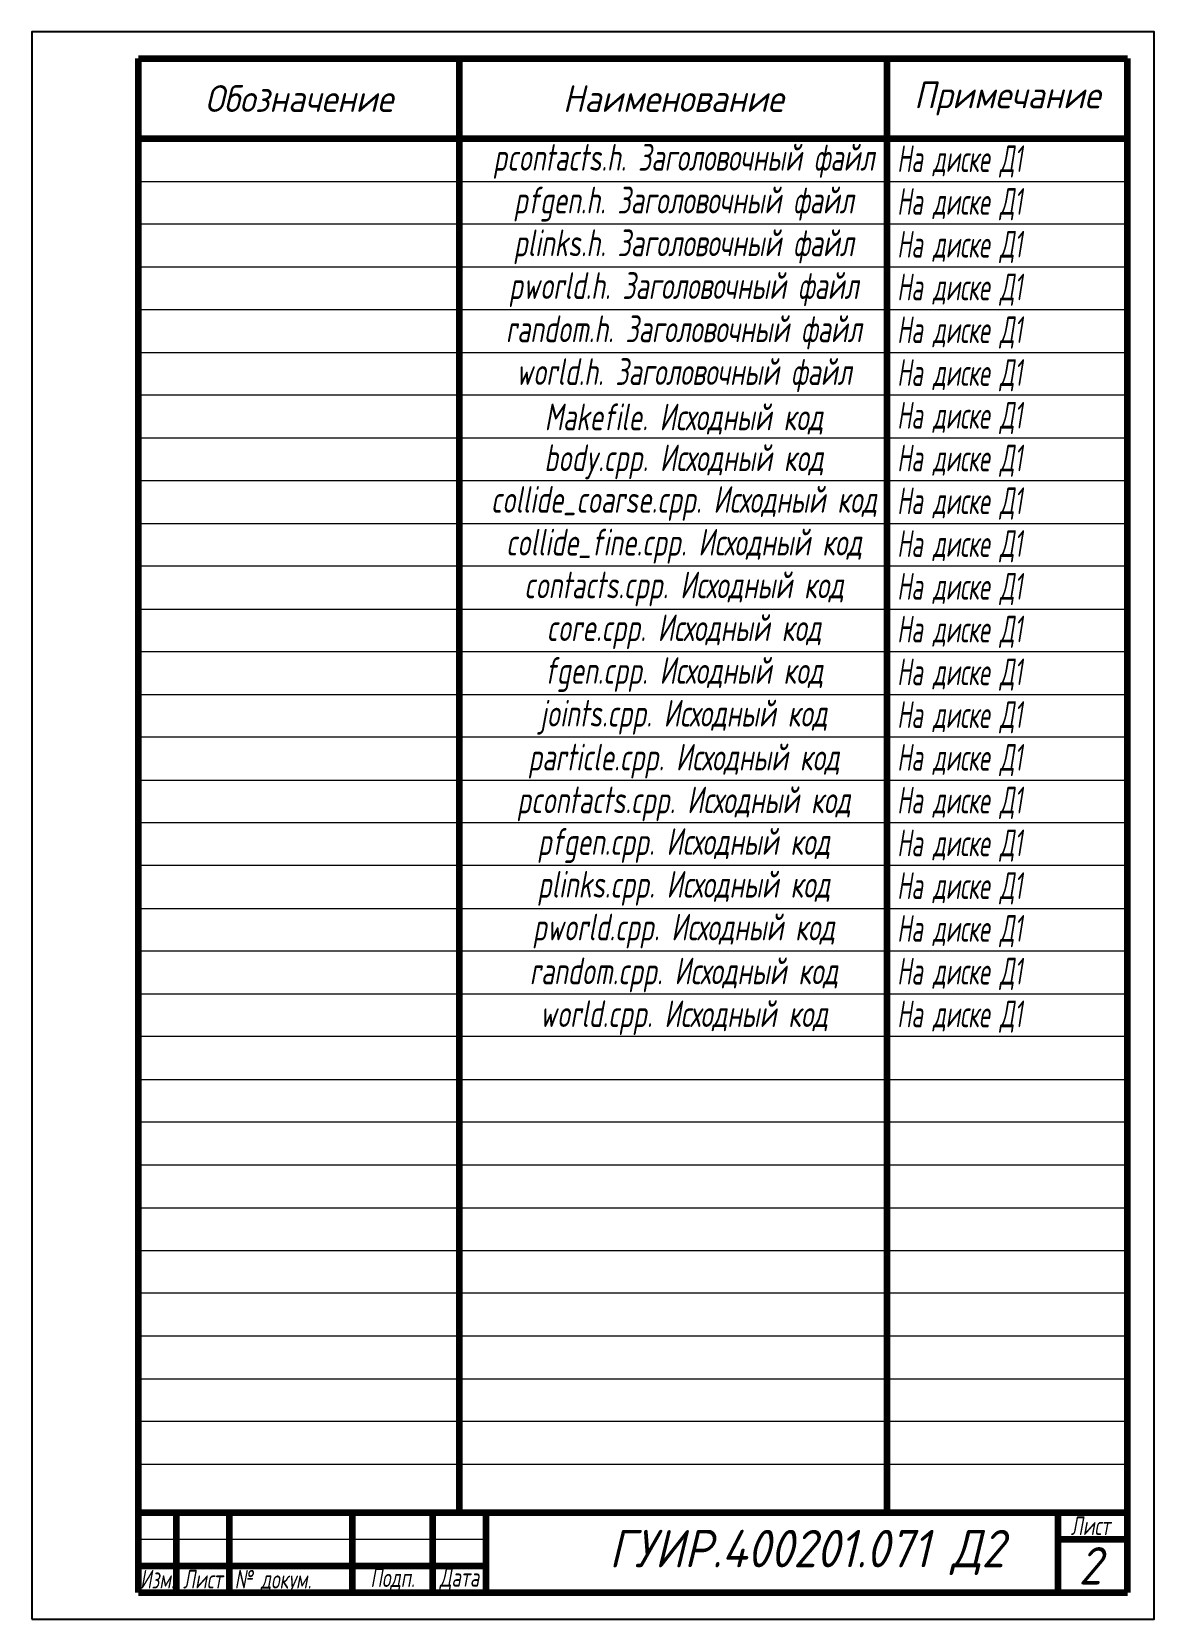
# Model space of a CAD drawing. Header units: millimetres. Extents: x 0 to 210, y 0 to 297.
import ezdxf

# ---------------------------------------------------------------- set-up
doc = ezdxf.new("R2010")
doc.units = ezdxf.units.MM
doc.header["$LTSCALE"] = 0.5
doc.layers.get('Defpoints').update_dxf_attribs({"color": 5})
doc.styles.get("Standard").update_dxf_attribs({"font": 'ISOCPEUI.TTF', "width": 0.9})

msp = doc.modelspace()

# ---------------------------------------------------------------- linework, layer by layer
at = {"color": 7, "linetype": 'Continuous', "lineweight": 100}
msp.add_line((20, 5), (20, 292), dxfattribs=at)
at = {"lineweight": 100}
for p, q in [((20, 292), (205, 292)), ((80, 20), (80, 292)), ((160, 292), (160, 20)), ((205, 5), (205, 292)), ((20, 277), (205, 277)), ((20, 20), (205, 20)), ((27, 20), (27, 5)), ((37, 5), (37, 20)), ((60, 5), (60, 20)), ((75, 20), (75, 5)), ((85, 5.48), (85, 20)), ((192, 5.48), (192, 20)), ((192, 15), (205, 15)), ((20, 10), (85, 10)), ((20, 5), (205, 5))]:
    msp.add_line(p, q, dxfattribs=at)
at = {"lineweight": 20}
for p, q in [((20, 269), (205, 269)), ((205, 261), (20, 261)), ((20, 253), (205, 253)), ((205, 245), (20, 245)), ((20, 237), (205, 237)), ((205, 229), (20, 229)), ((20, 221), (205, 221)), ((205, 213), (20, 213)), ((20, 205), (205, 205)), ((205, 197), (20, 197)), ((20, 189), (205, 189)), ((205, 181), (20, 181)), ((20, 173), (205, 173)), ((205, 165), (20, 165)), ((20, 157), (205, 157)), ((205, 149), (20, 149)), ((205, 141), (20, 141)), ((20, 133), (205, 133)), ((205, 125), (20, 125)), ((20, 117), (205, 117)), ((205, 109), (20, 109)), ((20, 101), (205, 101)), ((205, 93), (20, 93)), ((20, 85), (205, 85)), ((20, 77), (205, 77)), ((20, 69), (205, 69)), ((205, 61), (20, 61)), ((20, 53), (205, 53)), ((20, 45), (205, 45)), ((205, 37), (20, 37)), ((20, 29), (205, 29)), ((20, 15), (85, 15))]:
    msp.add_line(p, q, dxfattribs=at)
at = {"layer": 'Defpoints'}
msp.add_lwpolyline([(0, 0), (210, 0), (210, 297), (0, 297)], close=True, dxfattribs=at)

# ---------------------------------------------------------------- texts
at = {"lineweight": 20, "width": 0.7}
msp.add_text('№ докум.', height=3.5, dxfattribs=at).set_placement((37.95, 5.74))
at = {"lineweight": 20}
for s, width, insert, char_height, attachment_point in [('{\\fISOCPEUR|b0|i1|c204|p34;Обозначение}', 60, (50, 284.5), 5, 5), ('{\\fISOCPEUR|b0|i1|c204|p34;Наименование}', 80, (120, 284.5), 5, 5), ('{\\fISOCPEUR|b0|i1|c204|p34;Примечание}', 45, (182.5, 284.5), 5, 5), ('{\\W0.7;pcontacts.h\\fISOCPEUR|b0|i1|c204|p34;.\\fISOCPEUR|b0|i1|c0|p34; \\fISOCPEUR|b0|i1|c204|p34;Заголовочный файл}', 80, (122, 272.75), 5, 5), ('{\\W0.6; \\fISOCPEUR|b0|i1|c204|p34;На\\fISOCPEUR|b0|i1|c0|p34; \\fISOCPEUR|b0|i1|c204|p34;диске\\fISOCPEUR|b0|i1|c0|p34; \\fISOCPEUR|b0|i1|c204|p34;Д\\fISOCPEUR|b0|i1|c0|p34;1}', 45, (160, 275.75), 5, 1), ('{\\W0.7;pfgen.h\\fISOCPEUR|b0|i1|c204|p34;.\\fISOCPEUR|b0|i1|c0|p34; \\fISOCPEUR|b0|i1|c204|p34;Заголовочный файл}', 80, (122, 264.75), 5, 5), ('{\\W0.6; \\fISOCPEUR|b0|i1|c204|p34;На\\fISOCPEUR|b0|i1|c0|p34; \\fISOCPEUR|b0|i1|c204|p34;диске\\fISOCPEUR|b0|i1|c0|p34; \\fISOCPEUR|b0|i1|c204|p34;Д\\fISOCPEUR|b0|i1|c0|p34;1}', 45, (160, 267.75), 5, 1), ('{\\W0.7;plinks.h\\fISOCPEUR|b0|i1|c204|p34;.\\fISOCPEUR|b0|i1|c0|p34; \\fISOCPEUR|b0|i1|c204|p34;Заголовочный файл}', 80, (122, 256.75), 5, 5), ('{\\W0.6; \\fISOCPEUR|b0|i1|c204|p34;На\\fISOCPEUR|b0|i1|c0|p34; \\fISOCPEUR|b0|i1|c204|p34;диске\\fISOCPEUR|b0|i1|c0|p34; \\fISOCPEUR|b0|i1|c204|p34;Д\\fISOCPEUR|b0|i1|c0|p34;1}', 45, (160, 259.75), 5, 1), ('{\\W0.7;pworld.h\\fISOCPEUR|b0|i1|c204|p34;.\\fISOCPEUR|b0|i1|c0|p34; \\fISOCPEUR|b0|i1|c204|p34;Заголовочный файл}', 80, (122, 248.75), 5, 5), ('{\\W0.6; \\fISOCPEUR|b0|i1|c204|p34;На\\fISOCPEUR|b0|i1|c0|p34; \\fISOCPEUR|b0|i1|c204|p34;диске\\fISOCPEUR|b0|i1|c0|p34; \\fISOCPEUR|b0|i1|c204|p34;Д\\fISOCPEUR|b0|i1|c0|p34;1}', 45, (160, 251.75), 5, 1), ('{\\W0.7;random.h\\fISOCPEUR|b0|i1|c204|p34;.\\fISOCPEUR|b0|i1|c0|p34; \\fISOCPEUR|b0|i1|c204|p34;Заголовочный файл}', 80, (122, 240.75), 5, 5), ('{\\W0.6; \\fISOCPEUR|b0|i1|c204|p34;На\\fISOCPEUR|b0|i1|c0|p34; \\fISOCPEUR|b0|i1|c204|p34;диске\\fISOCPEUR|b0|i1|c0|p34; \\fISOCPEUR|b0|i1|c204|p34;Д\\fISOCPEUR|b0|i1|c0|p34;1}', 45, (160, 243.75), 5, 1), ('{\\W0.7;world.h\\fISOCPEUR|b0|i1|c204|p34;.\\fISOCPEUR|b0|i1|c0|p34; \\fISOCPEUR|b0|i1|c204|p34;Заголовочный файл}', 80, (122, 232.75), 5, 5), ('{\\W0.6; \\fISOCPEUR|b0|i1|c204|p34;На\\fISOCPEUR|b0|i1|c0|p34; \\fISOCPEUR|b0|i1|c204|p34;диске\\fISOCPEUR|b0|i1|c0|p34; \\fISOCPEUR|b0|i1|c204|p34;Д\\fISOCPEUR|b0|i1|c0|p34;1}', 45, (160, 235.75), 5, 1), ('{\\W0.7;Makefile\\fISOCPEUR|b0|i1|c204|p34;.\\fISOCPEUR|b0|i1|c0|p34; \\fISOCPEUR|b0|i1|c204|p34;Исходный\\fISOCPEUR|b0|i1|c0|p34; \\fISOCPEUR|b0|i1|c204|p34;код}', 80, (122, 224.54), 5, 5), ('{\\W0.6; \\fISOCPEUR|b0|i1|c204|p34;На\\fISOCPEUR|b0|i1|c0|p34; \\fISOCPEUR|b0|i1|c204|p34;диске\\fISOCPEUR|b0|i1|c0|p34; \\fISOCPEUR|b0|i1|c204|p34;Д\\fISOCPEUR|b0|i1|c0|p34;1}', 45, (160, 227.75), 5, 1), ('{\\W0.7;body.cpp\\fISOCPEUR|b0|i1|c204|p34;.\\fISOCPEUR|b0|i1|c0|p34; \\fISOCPEUR|b0|i1|c204|p34;Исходный\\fISOCPEUR|b0|i1|c0|p34; \\fISOCPEUR|b0|i1|c204|p34;код}', 80, (122, 216.54), 5, 5), ('{\\W0.6; \\fISOCPEUR|b0|i1|c204|p34;На\\fISOCPEUR|b0|i1|c0|p34; \\fISOCPEUR|b0|i1|c204|p34;диске\\fISOCPEUR|b0|i1|c0|p34; \\fISOCPEUR|b0|i1|c204|p34;Д\\fISOCPEUR|b0|i1|c0|p34;1}', 45, (160, 219.75), 5, 1), ('{\\W0.7;collide_coarse.cpp\\fISOCPEUR|b0|i1|c204|p34;.\\fISOCPEUR|b0|i1|c0|p34; \\fISOCPEUR|b0|i1|c204|p34;Исходный\\fISOCPEUR|b0|i1|c0|p34; \\fISOCPEUR|b0|i1|c204|p34;код}', 80, (122, 208.75), 5, 5), ('{\\W0.6; \\fISOCPEUR|b0|i1|c204|p34;На\\fISOCPEUR|b0|i1|c0|p34; \\fISOCPEUR|b0|i1|c204|p34;диске\\fISOCPEUR|b0|i1|c0|p34; \\fISOCPEUR|b0|i1|c204|p34;Д\\fISOCPEUR|b0|i1|c0|p34;1}', 45, (160, 211.75), 5, 1), ('{\\W0.6; \\fISOCPEUR|b0|i1|c204|p34;На\\fISOCPEUR|b0|i1|c0|p34; \\fISOCPEUR|b0|i1|c204|p34;диске\\fISOCPEUR|b0|i1|c0|p34; \\fISOCPEUR|b0|i1|c204|p34;Д\\fISOCPEUR|b0|i1|c0|p34;1}', 45, (160, 211.75), 5, 1), ('{\\W0.7;collide_fine.cpp\\fISOCPEUR|b0|i1|c204|p34;.\\fISOCPEUR|b0|i1|c0|p34; \\fISOCPEUR|b0|i1|c204|p34;Исходный\\fISOCPEUR|b0|i1|c0|p34; \\fISOCPEUR|b0|i1|c204|p34;код}', 80, (122, 200.75), 5, 5), ('{\\W0.6; \\fISOCPEUR|b0|i1|c204|p34;На\\fISOCPEUR|b0|i1|c0|p34; \\fISOCPEUR|b0|i1|c204|p34;диске\\fISOCPEUR|b0|i1|c0|p34; \\fISOCPEUR|b0|i1|c204|p34;Д\\fISOCPEUR|b0|i1|c0|p34;1}', 45, (160, 203.75), 5, 1), ('{\\W0.7;contacts.cpp\\fISOCPEUR|b0|i1|c204|p34;.\\fISOCPEUR|b0|i1|c0|p34; \\fISOCPEUR|b0|i1|c204|p34;Исходный\\fISOCPEUR|b0|i1|c0|p34; \\fISOCPEUR|b0|i1|c204|p34;код}', 80, (122, 192.75), 5, 5), ('{\\W0.6; \\fISOCPEUR|b0|i1|c204|p34;На\\fISOCPEUR|b0|i1|c0|p34; \\fISOCPEUR|b0|i1|c204|p34;диске\\fISOCPEUR|b0|i1|c0|p34; \\fISOCPEUR|b0|i1|c204|p34;Д\\fISOCPEUR|b0|i1|c0|p34;1}', 45, (160, 195.75), 5, 1), ('{\\W0.7;core.\\fISOCPEUR|b0|i1|c204|p34;cpp.^IИсходный код}', 80, (122, 184.75), 5, 5), ('{\\W0.6; \\fISOCPEUR|b0|i1|c204|p34;На\\fISOCPEUR|b0|i1|c0|p34; \\fISOCPEUR|b0|i1|c204|p34;диске\\fISOCPEUR|b0|i1|c0|p34; \\fISOCPEUR|b0|i1|c204|p34;Д\\fISOCPEUR|b0|i1|c0|p34;1}', 45, (160, 187.75), 5, 1), ('{\\W0.7;fgen.\\fISOCPEUR|b0|i1|c204|p34;cpp.^IИсходный\\fISOCPEUR|b0|i1|c0|p34; \\fISOCPEUR|b0|i1|c204|p34;код}', 80, (122, 176.75), 5, 5), ('{\\W0.6; \\fISOCPEUR|b0|i1|c204|p34;На\\fISOCPEUR|b0|i1|c0|p34; \\fISOCPEUR|b0|i1|c204|p34;диске\\fISOCPEUR|b0|i1|c0|p34; \\fISOCPEUR|b0|i1|c204|p34;Д\\fISOCPEUR|b0|i1|c0|p34;1}', 45, (160, 179.75), 5, 1), ('{\\W0.7;joints.cpp\\fISOCPEUR|b0|i1|c204|p34;.\\fISOCPEUR|b0|i1|c0|p34; \\fISOCPEUR|b0|i1|c204|p34;Исходный код}', 80, (122, 168.75), 5, 5), ('{\\W0.6; \\fISOCPEUR|b0|i1|c204|p34;На\\fISOCPEUR|b0|i1|c0|p34; \\fISOCPEUR|b0|i1|c204|p34;диске\\fISOCPEUR|b0|i1|c0|p34; \\fISOCPEUR|b0|i1|c204|p34;Д\\fISOCPEUR|b0|i1|c0|p34;1}', 45, (160, 171.75), 5, 1), ('{\\W0.7;particle.cpp\\fISOCPEUR|b0|i1|c204|p34;.\\fISOCPEUR|b0|i1|c0|p34; \\fISOCPEUR|b0|i1|c204|p34;Исходный\\fISOCPEUR|b0|i1|c0|p34; \\fISOCPEUR|b0|i1|c204|p34;код}', 80, (122, 160.54), 5, 5), ('{\\W0.6; \\fISOCPEUR|b0|i1|c204|p34;На\\fISOCPEUR|b0|i1|c0|p34; \\fISOCPEUR|b0|i1|c204|p34;диске\\fISOCPEUR|b0|i1|c0|p34; \\fISOCPEUR|b0|i1|c204|p34;Д\\fISOCPEUR|b0|i1|c0|p34;1}', 45, (160, 163.75), 5, 1), ('{\\W0.7;pcontacts.cpp\\fISOCPEUR|b0|i1|c204|p34;.\\fISOCPEUR|b0|i1|c0|p34; \\fISOCPEUR|b0|i1|c204|p34;Исходный\\fISOCPEUR|b0|i1|c0|p34; \\fISOCPEUR|b0|i1|c204|p34;код}', 80, (122, 152.54), 5, 5), ('{\\W0.6; \\fISOCPEUR|b0|i1|c204|p34;На\\fISOCPEUR|b0|i1|c0|p34; \\fISOCPEUR|b0|i1|c204|p34;диске\\fISOCPEUR|b0|i1|c0|p34; \\fISOCPEUR|b0|i1|c204|p34;Д\\fISOCPEUR|b0|i1|c0|p34;1}', 45, (160, 155.75), 5, 1), ('{\\W0.7;pfgen.cpp. \\fISOCPEUR|b0|i1|c204|p34;Исходный код}', 80, (122, 144.75), 5, 5), ('{\\W0.6; \\fISOCPEUR|b0|i1|c204|p34;На\\fISOCPEUR|b0|i1|c0|p34; \\fISOCPEUR|b0|i1|c204|p34;диске\\fISOCPEUR|b0|i1|c0|p34; \\fISOCPEUR|b0|i1|c204|p34;Д\\fISOCPEUR|b0|i1|c0|p34;1}', 45, (160, 147.75), 5, 1), ('{\\W0.7;plinks.cpp. \\fISOCPEUR|b0|i1|c204|p34;Исходный\\fISOCPEUR|b0|i1|c0|p34; \\fISOCPEUR|b0|i1|c204|p34;код}', 80, (122, 136.75), 5, 5), ('{\\W0.6; \\fISOCPEUR|b0|i1|c204|p34;На\\fISOCPEUR|b0|i1|c0|p34; \\fISOCPEUR|b0|i1|c204|p34;диске\\fISOCPEUR|b0|i1|c0|p34; \\fISOCPEUR|b0|i1|c204|p34;Д\\fISOCPEUR|b0|i1|c0|p34;1}', 45, (160, 139.75), 5, 1), ('{\\W0.7;pworld.cpp\\fISOCPEUR|b0|i1|c204|p34;.\\fISOCPEUR|b0|i1|c0|p34; \\fISOCPEUR|b0|i1|c204|p34;Исходный код}', 80, (122, 128.75), 5, 5), ('{\\W0.6; \\fISOCPEUR|b0|i1|c204|p34;На\\fISOCPEUR|b0|i1|c0|p34; \\fISOCPEUR|b0|i1|c204|p34;диске\\fISOCPEUR|b0|i1|c0|p34; \\fISOCPEUR|b0|i1|c204|p34;Д\\fISOCPEUR|b0|i1|c0|p34;1}', 45, (160, 131.75), 5, 1), ('{\\W0.7;random.cpp\\fISOCPEUR|b0|i1|c204|p34;.\\fISOCPEUR|b0|i1|c0|p34; \\fISOCPEUR|b0|i1|c204|p34;Исходный\\fISOCPEUR|b0|i1|c0|p34; \\fISOCPEUR|b0|i1|c204|p34;код}', 80, (122, 120.54), 5, 5), ('{\\W0.6; \\fISOCPEUR|b0|i1|c204|p34;На\\fISOCPEUR|b0|i1|c0|p34; \\fISOCPEUR|b0|i1|c204|p34;диске\\fISOCPEUR|b0|i1|c0|p34; \\fISOCPEUR|b0|i1|c204|p34;Д\\fISOCPEUR|b0|i1|c0|p34;1}', 45, (160, 123.75), 5, 1), ('{\\W0.7;world.cpp\\fISOCPEUR|b0|i1|c204|p34;.\\fISOCPEUR|b0|i1|c0|p34; \\fISOCPEUR|b0|i1|c204|p34;Исходный\\fISOCPEUR|b0|i1|c0|p34; \\fISOCPEUR|b0|i1|c204|p34;код}', 80, (122, 112.54), 5, 5), ('{\\W0.6; \\fISOCPEUR|b0|i1|c204|p34;На\\fISOCPEUR|b0|i1|c0|p34; \\fISOCPEUR|b0|i1|c204|p34;диске\\fISOCPEUR|b0|i1|c0|p34; \\fISOCPEUR|b0|i1|c204|p34;Д\\fISOCPEUR|b0|i1|c0|p34;1}', 45, (160, 115.75), 5, 1), ('{\\fISOCPEUR|b0|i1|c204|p34;\\W0.7;Лист}', 10, (198.07, 17.5), 3.5, 5), ('{\\fISOCPEUR|b0|i1|c204|p34;ГУИР}.400201.071 {\\fISOCPEUR|b0|i1|c204|p34;Д}2', 120, (145, 12.5), 7, 5), ('2', 7.6059, (198, 10), 7, 5), ('{\\fISOCPEUR|b0|i1|c204|p34;\\W0.7;Изм\\fISOCPEUR|b0|i1|c0|p34;.}', 7, (23.5, 7.5), 3.5, 5), ('{\\fISOCPEUR|b0|i1|c204|p34;\\W0.7;Лист}', 10, (32, 7.5), 3.5, 5), ('{\\fISOCPEUR|b0|i1|c204|p34;\\W0.7;Подп\\fISOCPEUR|b0|i1|c0|p34;.}', 15, (67.5, 7.5), 3.5, 5), ('{\\fISOCPEUR|b0|i1|c204|p34;\\W0.7;Дата}', 10, (80, 7.5), 3.5, 5)]:
    msp.add_mtext_dynamic_manual_height_columns(s, width=width, gutter_width=35, heights=[0], dxfattribs=dict(at, insert=insert, char_height=char_height, attachment_point=attachment_point))

doc.saveas('drawing.dxf')
